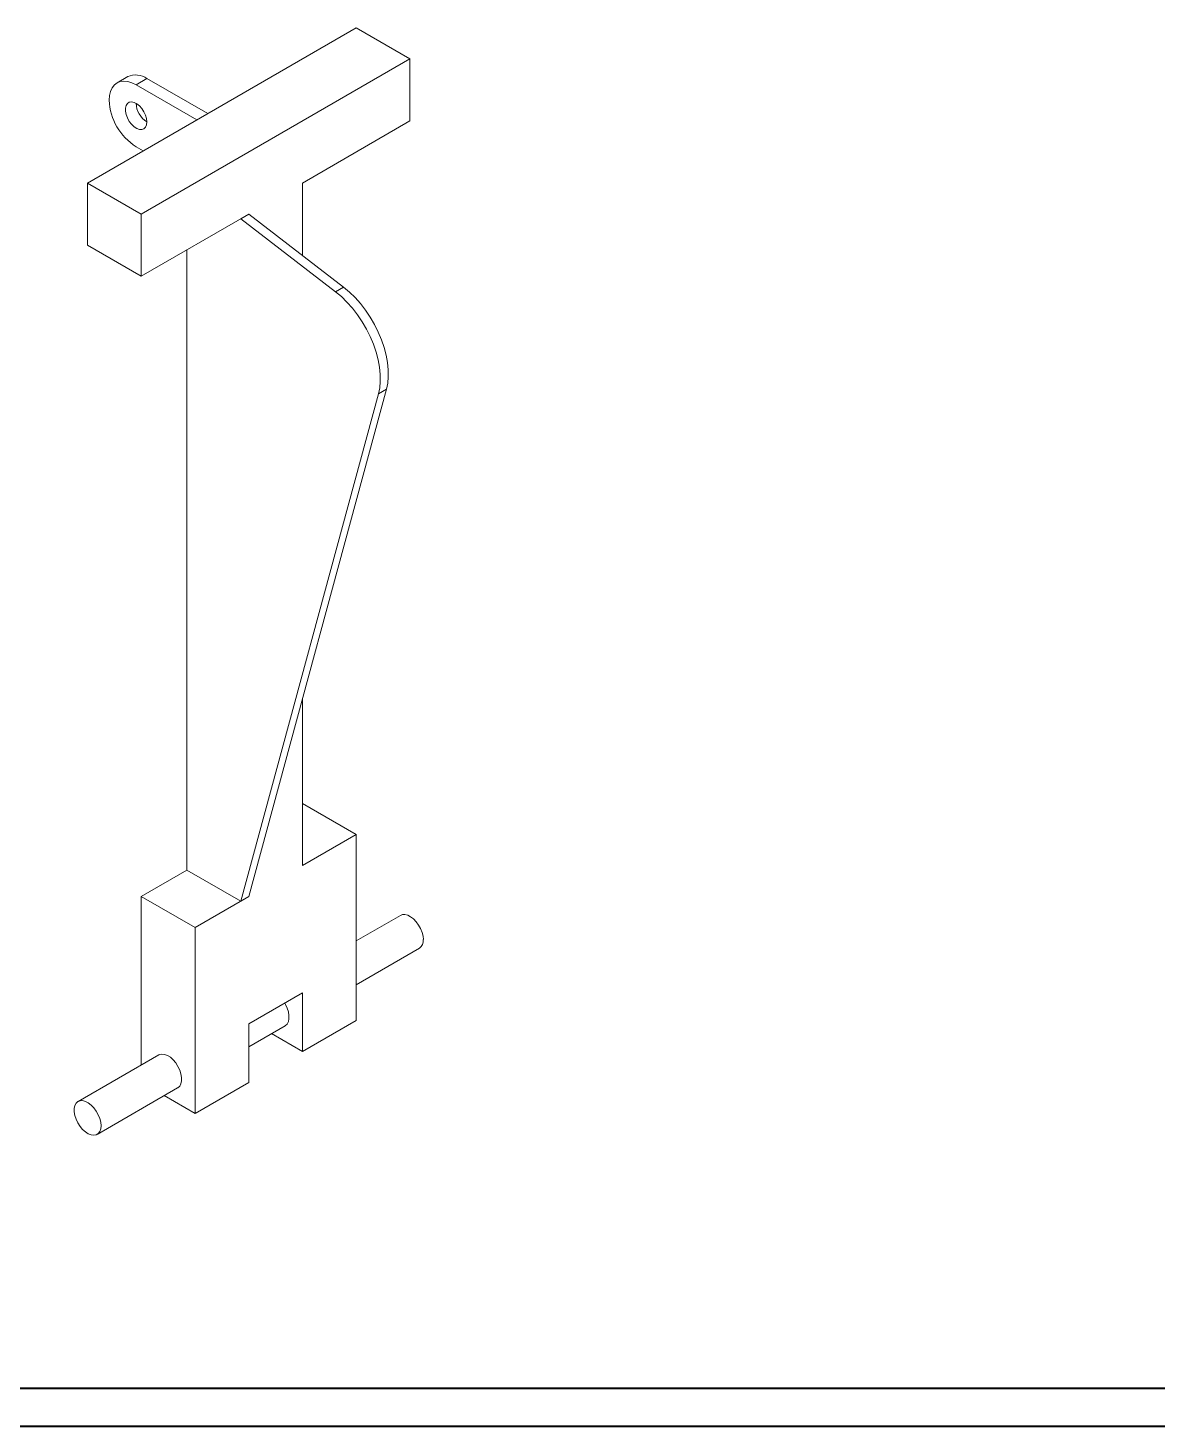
# Model space of a CAD drawing. Header units: millimetres. Extents: x 0 to 1189, y 0 to 841.
# Drawn here: x 594.6 to 891.8, y 0.2 to 368.3 of the extents above; entities that cross this region are included whole.
import ezdxf

# ---------------------------------------------------------------- set-up
doc = ezdxf.new("R2010")
doc.units = ezdxf.units.MM

msp = doc.modelspace()

# ---------------------------------------------------------------- linework, layer by layer
at = {"color": 7, "linetype": 'Continuous', "lineweight": 15}
for p, q in [((680.99, 368.27), (610.28, 327.45)), ((680.99, 368.27), (695.13, 360.11)), ((695.13, 360.11), (624.42, 319.29)), ((695.13, 360.11), (695.13, 343.78)), ((620.87, 355.46), (618.05, 353.83)), ((625.87, 354.97), (623.05, 353.33)), ((625.87, 354.97), (641.91, 345.71)), ((623.05, 353.33), (639.08, 344.08)), ((695.13, 343.78), (666.85, 327.45)), ((623.05, 337), (624.94, 335.91)), ((610.28, 327.45), (610.28, 311.12)), ((610.28, 327.45), (624.42, 319.29)), ((666.85, 308.38), (666.85, 327.45)), ((624.42, 319.29), (624.42, 302.96)), ((652.71, 319.28), (624.42, 302.96)), ((650.59, 318.06), (652.71, 319.28)), ((675.54, 298.82), (650.59, 318.06)), ((677.66, 300.05), (652.71, 319.28)), ((610.28, 311.12), (624.42, 302.96)), ((636.44, 309.9), (636.44, 146.59)), ((675.54, 298.82), (677.66, 300.05)), ((652.71, 139.65), (688.97, 273.14)), ((686.85, 271.91), (688.97, 273.14)), ((650.59, 138.42), (686.85, 271.91)), ((666.85, 147.81), (666.85, 191.7)), ((666.85, 164.14), (680.99, 155.97)), ((666.85, 147.81), (680.99, 155.97)), ((680.99, 106.98), (680.99, 155.97)), ((636.44, 146.59), (624.42, 139.65)), ((636.44, 146.59), (650.59, 138.42)), ((624.42, 139.65), (638.57, 131.48)), ((624.42, 95.27), (624.42, 139.65)), ((652.71, 139.65), (638.57, 131.48)), ((650.59, 138.42), (652.71, 139.65)), ((692.63, 134.65), (680.99, 127.93)), ((638.57, 82.49), (638.57, 131.48)), ((680.99, 116.38), (697.63, 125.99)), ((666.85, 114.24), (652.71, 106.08)), ((666.85, 98.82), (666.85, 114.24)), ((666.85, 98.82), (680.99, 106.98)), ((652.71, 90.65), (652.71, 106.08)), ((652.71, 100.05), (662.28, 105.58)), ((658.71, 103.52), (666.85, 98.82)), ((629, 97.91), (607.78, 85.66)), ((612.78, 77), (633.99, 89.25)), ((652.71, 90.65), (638.57, 82.49)), ((630.43, 87.19), (638.57, 82.49))]:
    msp.add_line(p, q, dxfattribs=at)
at = {"color": 7, "linetype": 'Continuous', "lineweight": 40}
for p, q in [((25.08, 10.21), (1179.08, 10.21)), ((0.08, 0.21), (1189.08, 0.21))]:
    msp.add_line(p, q, dxfattribs=at)
at = {"color": 7, "linetype": 'Continuous', "lineweight": 15, "flags": 128}
for points in [[(623.05, 353.33), (621.94, 353.87), (620.86, 354.19), (619.84, 354.3), (618.89, 354.17), (618.05, 353.83), (617.33, 353.27), (616.75, 352.51), (616.32, 351.57), (616.06, 350.48), (615.97, 349.25)], [(625.87, 343.53), (625.79, 344.4), (625.52, 345.31), (625.11, 346.21), (624.56, 347.05), (623.92, 347.77), (623.22, 348.32), (622.52, 348.68), (621.84, 348.82), (621.24, 348.72), (620.76, 348.41), (620.42, 347.89), (620.24, 347.2), (620.24, 346.38), (620.42, 345.48), (620.76, 344.57), (621.24, 343.69), (621.84, 342.91), (622.52, 342.26), (623.22, 341.8), (623.92, 341.56), (624.56, 341.53), (625.11, 341.74), (625.52, 342.16), (625.79, 342.77), (625.87, 343.53)], [(686.85, 271.91), (687.18, 273.5), (687.33, 275.22), (687.31, 277.05), (687.12, 278.96), (686.75, 280.94), (686.21, 282.96), (685.52, 284.99), (684.67, 287.01), (683.68, 288.99), (682.56, 290.91), (681.32, 292.75), (679.98, 294.48), (678.56, 296.08), (677.08, 297.54), (675.54, 298.82)], [(688.97, 273.14), (689.3, 274.72), (689.45, 276.44), (689.43, 278.27), (689.24, 280.19), (688.87, 282.17), (688.33, 284.18), (687.64, 286.21), (686.79, 288.23), (685.8, 290.22), (684.68, 292.14), (683.44, 293.98), (682.11, 295.71), (680.68, 297.31), (679.2, 298.76), (677.66, 300.05)], [(698.67, 128.28), (698.59, 129.2), (698.34, 130.18), (697.95, 131.16), (697.42, 132.11), (696.79, 132.97), (696.08, 133.7), (695.33, 134.28), (694.56, 134.68), (693.83, 134.86), (693.15, 134.84), (692.63, 134.65)], [(662.17, 111.54), (662.35, 111.23), (662.81, 110.26), (663.13, 109.28), (663.29, 108.32), (663.29, 107.44), (663.13, 106.67), (662.81, 106.05), (662.35, 105.62), (662.28, 105.58)], [(629, 97.91), (629.21, 98.01), (629.84, 98.14), (630.55, 98.06), (631.3, 97.77), (632.07, 97.28), (632.8, 96.62), (633.48, 95.81), (634.06, 94.9), (634.52, 93.93), (634.85, 92.95), (635.01, 91.99), (635.01, 91.11), (634.85, 90.34), (634.52, 89.72), (634.06, 89.29), (633.99, 89.25)], [(613.82, 79.29), (613.73, 80.22), (613.49, 81.19), (613.1, 82.18), (612.57, 83.12), (611.94, 83.98), (611.23, 84.72), (610.47, 85.3), (609.71, 85.69), (608.97, 85.88), (608.3, 85.86), (607.72, 85.62), (607.25, 85.19), (606.93, 84.57), (606.77, 83.8), (606.77, 82.92), (606.93, 81.96), (607.25, 80.98), (607.72, 80.01), (608.3, 79.1), (608.97, 78.29), (609.71, 77.63), (610.47, 77.14), (611.23, 76.85), (611.94, 76.77), (612.57, 76.9), (613.1, 77.24), (613.49, 77.77), (613.73, 78.46), (613.82, 79.29)]]:
    msp.add_lwpolyline(points, dxfattribs=at)
at = {"color": 7, "linetype": 'Continuous', "lineweight": 15}
for centre, radius, start, end in [((622.94, 350.79), 5.11, 54.8748, 113.8147), ((631.22, 349.88), 15.26, 182.3869, 237.6131), ((629.11, 348.67), 6.07, 182.241, 237.7537), ((696.21, 128.01), 2.47, 305.1269, 6.1853)]:
    msp.add_arc(centre, radius, start, end, dxfattribs=at)

doc.saveas('drawing.dxf')
